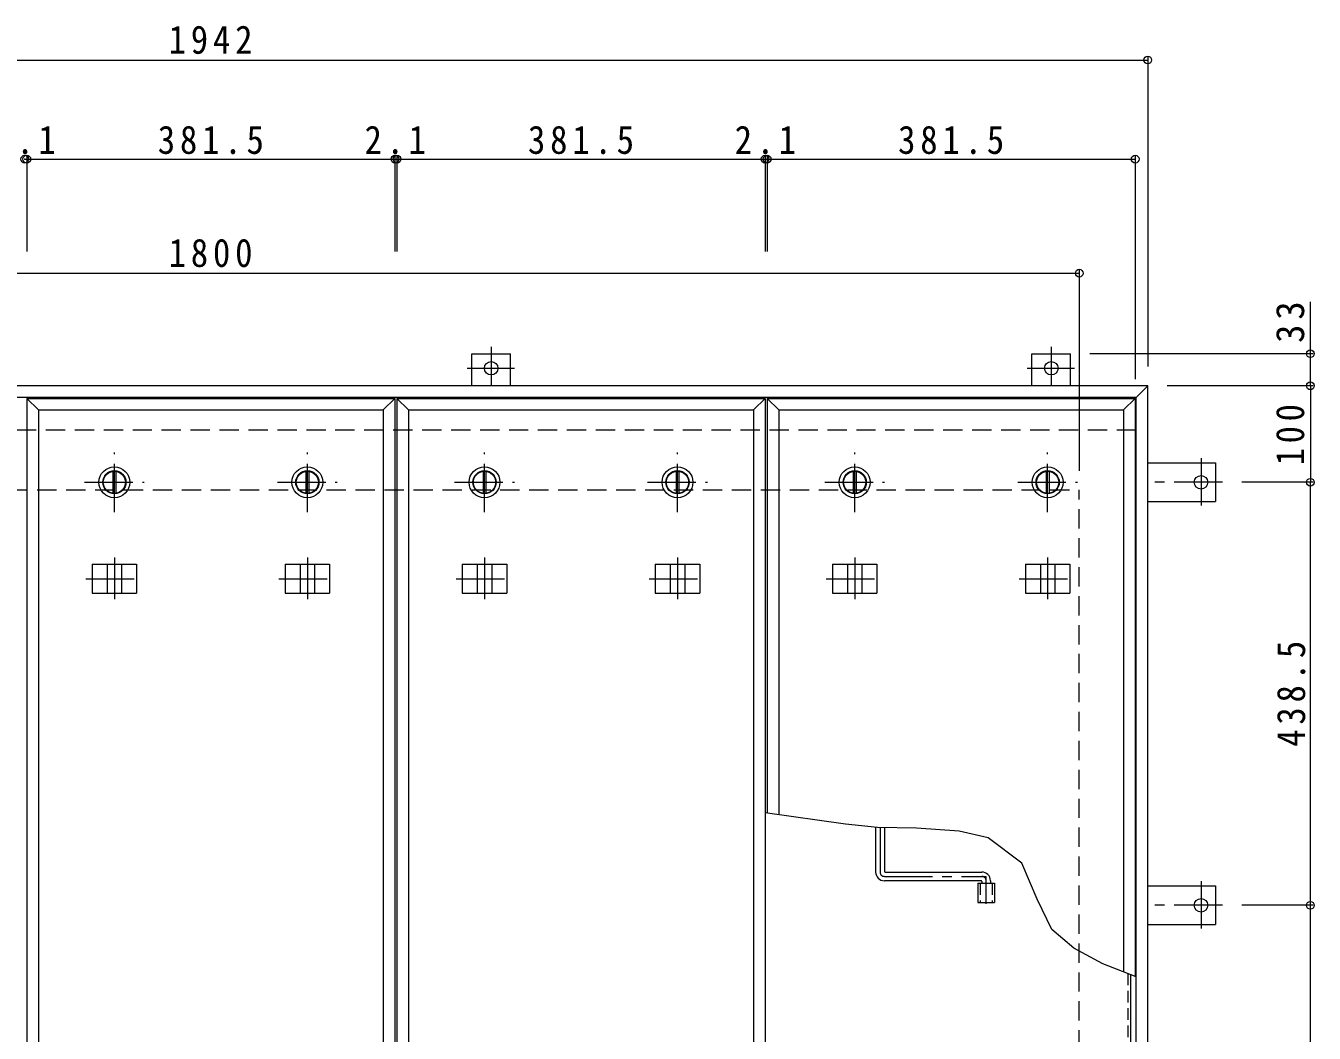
# Model space of a CAD drawing. Units: millimetres at full size, sheet at 1:10. Extents: x -2686 to 2781, y -1962 to 1908.
# Drawn here: x -1603 to -268, y 689 to 1733 of the extents above; entities that cross this region are included whole.
import ezdxf

# ---------------------------------------------------------------- set-up
doc = ezdxf.new("R2010")
doc.units = ezdxf.units.MM
doc.header["$LTSCALE"] = 10
doc.header["$PDMODE"] = 32
doc.header["$PDSIZE"] = 8
for name, pattern in [('CHAIN1', [8, 5, -1, 1, -1]), ('DASHED1', [1.8, 1.2, -0.6]), ('DASHED2', [3, 2, -1])]:
    doc.linetypes.add(name, pattern=pattern)
for name, color, linetype, lineweight in [('0-1_躯体', 2, 'DASHED2', 9), ('0-2_仕上', 4, 'Continuous', 9), ('0-3_建具', 4, 'Continuous', 9), ('0-5_寸法', 7, 'DASHED1', 9), ('0-6_ハッチ', 6, 'Continuous', 9), ('0-A', 3, 'CHAIN1', 9), ('0-C', 2, 'Continuous', 9), ('0-E', 3, 'Continuous', 9), ('0-F', 7, 'Continuous', 9)]:
    doc.layers.add(name, color=color, linetype=linetype, lineweight=lineweight)
doc.styles.add('ＭＳ ゴシック', font='')
doc.styles.get('ＭＳ ゴシック').set_extended_font_data('MS Gothic')

msp = doc.modelspace()

# ---------------------------------------------------------------- linework, layer by layer
at = {"layer": '0-1_躯体'}
for p, q in [((-452.35, 1313.8), (-2370.35, 1313.8)), ((-2311.35, 1251.8), (-511.35, 1251.8)), ((-511.35, -48.2), (-511.35, 1251.8))]:
    msp.add_line(p, q, dxfattribs=at)
at = {"layer": '0-2_仕上'}
for p, q in [((-1602.1, 1346.8), (-1602.1, -143.2)), ((-1220.6, 1346.8), (-1220.6, -143.2)), ((-1218.47, 1346.8), (-1218.47, -143.2)), ((-836.97, 1346.8), (-836.97, -143.2)), ((-834.85, 1346.8), (-834.85, 916.76)), ((-453.35, 1346.8), (-453.35, 747.57)), ((-1590.1, 1334.8), (-1590.1, -131.2)), ((-1232.6, 1334.8), (-1232.6, -131.2)), ((-1206.47, 1334.8), (-1206.47, -131.2)), ((-848.97, 1334.8), (-848.97, -131.2)), ((-822.85, 1334.8), (-822.85, 915.1)), ((-465.35, 1334.8), (-465.35, 752.22))]:
    msp.add_line(p, q, dxfattribs=at)
at = {"layer": '0-2_仕上', "color": 3}
for p, q in [((-616.5, 844.3), (-616.5, 824.3)), ((-616.5, 844.3), (-599.2, 844.3)), ((-599.2, 844.3), (-599.2, 824.3)), ((-616.5, 824.3), (-599.2, 824.3))]:
    msp.add_line(p, q, dxfattribs=at)
at = {"layer": '0-2_仕上', "color": 3, "linetype": 'DASHED1'}
for p, q in [((-614.2, 844.3), (-614.2, 824.3)), ((-601.5, 844.3), (-601.5, 824.3))]:
    msp.add_line(p, q, dxfattribs=at)
at = {"layer": '0-2_仕上'}
for points in [[(-1590.1, 1334.8), (-1602.1, 1346.8), (-1220.6, 1346.8)], [(-1590.1, 1334.8), (-1232.6, 1334.8), (-1220.6, 1346.8)], [(-1206.47, 1334.8), (-1218.47, 1346.8), (-836.97, 1346.8)], [(-1206.47, 1334.8), (-848.97, 1334.8), (-836.97, 1346.8)], [(-822.85, 1334.8), (-834.85, 1346.8), (-453.35, 1346.8)], [(-822.85, 1334.8), (-465.35, 1334.8), (-453.35, 1346.8)]]:
    msp.add_lwpolyline(points, dxfattribs=at)
at = {"layer": '0-3_建具', "color": 2}
for p, q in [((-440.35, 1359.8), (-2382.35, 1359.8)), ((-440.35, 1359.8), (-452.35, 1347.8)), ((-440.35, -156.2), (-440.35, 1359.8)), ((-452.35, 1347.8), (-2370.35, 1347.8)), ((-452.35, -144.2), (-452.35, 1347.8))]:
    msp.add_line(p, q, dxfattribs=at)
at = {"layer": '0-3_建具', "linetype": 'CHAIN1'}
for p, q in [((-1511.35, 1181.92), (-1511.35, 1138.68)), ((-1311.35, 1181.92), (-1311.35, 1138.68)), ((-1127.72, 1181.92), (-1127.72, 1138.68)), ((-927.72, 1181.92), (-927.72, 1138.68)), ((-744.1, 1181.92), (-744.1, 1138.68)), ((-544.1, 1181.92), (-544.1, 1138.68)), ((-1540.76, 1159.8), (-1481.94, 1159.8)), ((-1340.76, 1159.8), (-1281.94, 1159.8)), ((-1157.13, 1159.8), (-1098.31, 1159.8)), ((-957.13, 1159.8), (-898.31, 1159.8)), ((-773.51, 1159.8), (-714.69, 1159.8)), ((-573.51, 1159.8), (-514.69, 1159.8))]:
    msp.add_line(p, q, dxfattribs=at)
at = {"layer": '0-3_建具'}
for p, q in [((-1534.44, 1174.8), (-1534.44, 1144.8)), ((-1534.44, 1174.8), (-1488.26, 1174.8)), ((-1518.85, 1174.8), (-1518.85, 1144.8)), ((-1503.85, 1174.8), (-1503.85, 1144.8)), ((-1488.26, 1174.8), (-1488.26, 1144.8)), ((-1334.44, 1174.8), (-1334.44, 1144.8)), ((-1334.44, 1174.8), (-1288.26, 1174.8)), ((-1318.85, 1174.8), (-1318.85, 1144.8)), ((-1303.85, 1174.8), (-1303.85, 1144.8)), ((-1288.26, 1174.8), (-1288.26, 1144.8)), ((-1150.81, 1174.8), (-1150.81, 1144.8)), ((-1150.81, 1174.8), (-1104.63, 1174.8)), ((-1135.22, 1174.8), (-1135.22, 1144.8)), ((-1120.22, 1174.8), (-1120.22, 1144.8)), ((-1104.63, 1174.8), (-1104.63, 1144.8)), ((-950.81, 1174.8), (-950.81, 1144.8)), ((-950.81, 1174.8), (-904.63, 1174.8)), ((-935.22, 1174.8), (-935.22, 1144.8)), ((-920.22, 1174.8), (-920.22, 1144.8)), ((-904.63, 1174.8), (-904.63, 1144.8)), ((-767.19, 1174.8), (-767.19, 1144.8)), ((-767.19, 1174.8), (-721.01, 1174.8)), ((-751.6, 1174.8), (-751.6, 1144.8)), ((-736.6, 1174.8), (-736.6, 1144.8)), ((-721.01, 1174.8), (-721.01, 1144.8)), ((-567.19, 1174.8), (-567.19, 1144.8)), ((-567.19, 1174.8), (-521.01, 1174.8)), ((-551.6, 1174.8), (-551.6, 1144.8)), ((-536.6, 1174.8), (-536.6, 1144.8)), ((-521.01, 1174.8), (-521.01, 1144.8)), ((-1534.44, 1144.8), (-1488.26, 1144.8)), ((-1334.44, 1144.8), (-1288.26, 1144.8)), ((-1150.81, 1144.8), (-1104.63, 1144.8)), ((-950.81, 1144.8), (-904.63, 1144.8)), ((-767.19, 1144.8), (-721.01, 1144.8)), ((-567.19, 1144.8), (-521.01, 1144.8))]:
    msp.add_line(p, q, dxfattribs=at)
at = {"layer": '0-5_寸法', "linetype": 'Continuous'}
msp.add_line((-271.83, 1393), (-271.83, 1446.76), dxfattribs=at)
msp.add_lwpolyline([(-452.35, 747.18), (-486.89, 760.56), (-517.12, 776.98), (-539.69, 796.22), (-555.05, 827.67), (-570.86, 865.13), (-605.83, 891.35), (-635.79, 898.01), (-679.91, 901.34), (-720.29, 901.76), (-753.58, 905.5), (-836.97, 917.05)], dxfattribs=at)
at = {"layer": '0-6_ハッチ'}
for p, q in [((-722.35, 901.99), (-722.35, 855.8)), ((-713.35, 901.69), (-713.35, 856.8)), ((-712.35, 855.8), (-612.35, 855.8)), ((-613.35, 846.8), (-713.35, 846.8)), ((-612.35, 845.8), (-612.35, 844.3)), ((-603.35, 846.8), (-603.35, 844.3))]:
    msp.add_line(p, q, dxfattribs=at)
at = {"layer": '0-6_ハッチ', "linetype": 'CHAIN1'}
for p, q in [((-717.85, 901.73), (-717.85, 855.81)), ((-713.34, 851.3), (-607.85, 851.3)), ((-607.85, 822.92), (-607.85, 851.3))]:
    msp.add_line(p, q, dxfattribs=at)
at = {"layer": '0-6_ハッチ'}
for centre, radius, start, end in [((-713.35, 855.8), 9, 180, 270), ((-712.35, 856.8), 1, 180, 270), ((-612.35, 846.8), 9, 0, 90), ((-613.35, 845.8), 1, 0, 90)]:
    msp.add_arc(centre, radius, start, end, dxfattribs=at)
at = {"layer": '0-6_ハッチ', "linetype": 'CHAIN1'}
for centre, radius, start, end in [((-713.34, 855.81), 4.51, 180, 270), ((-612.35, 846.8), 4.5, 360, 89.70431)]:
    msp.add_arc(centre, radius, start, end, dxfattribs=at)
at = {"layer": '0-A', "linetype": 'DASHED1'}
msp.add_line((-461.05, 750.55), (-461.05, -98.5), dxfattribs=at)
at = {"layer": '0-A', "linetype": 'Continuous'}
msp.add_line((-457.85, -101.7), (-457.85, 749.31), dxfattribs=at)
at = {"layer": '0-C', "linetype": 'CHAIN1'}
for p, q in [((-1511.35, 1228.8), (-1511.35, 1290.8)), ((-1311.35, 1228.8), (-1311.35, 1290.8)), ((-1127.72, 1228.8), (-1127.72, 1290.8)), ((-927.72, 1228.8), (-927.72, 1290.8)), ((-744.1, 1228.8), (-744.1, 1290.8)), ((-544.1, 1228.8), (-544.1, 1290.8)), ((-1542.35, 1259.8), (-1480.35, 1259.8)), ((-1342.35, 1259.8), (-1280.35, 1259.8)), ((-1158.72, 1259.8), (-1096.72, 1259.8)), ((-958.72, 1259.8), (-896.72, 1259.8)), ((-775.1, 1259.8), (-713.1, 1259.8)), ((-575.1, 1259.8), (-513.1, 1259.8))]:
    msp.add_line(p, q, dxfattribs=at)
at = {"layer": '0-C'}
for p, q in [((-1512.85, 1271.2), (-1512.85, 1248.4)), ((-1509.85, 1271.2), (-1509.85, 1248.4)), ((-1312.85, 1271.2), (-1312.85, 1248.4)), ((-1309.85, 1271.2), (-1309.85, 1248.4)), ((-1129.22, 1271.2), (-1129.22, 1248.4)), ((-1126.22, 1271.2), (-1126.22, 1248.4)), ((-929.22, 1271.2), (-929.22, 1248.4)), ((-926.22, 1271.2), (-926.22, 1248.4)), ((-745.6, 1271.2), (-745.6, 1248.4)), ((-742.6, 1271.2), (-742.6, 1248.4)), ((-545.6, 1271.2), (-545.6, 1248.4)), ((-542.6, 1271.2), (-542.6, 1248.4))]:
    msp.add_line(p, q, dxfattribs=at)
for centre, radius in [((-1511.35, 1259.8), 16), ((-1511.35, 1259.8), 12), ((-1511.35, 1259.8), 11.5), ((-1311.35, 1259.8), 16), ((-1311.35, 1259.8), 12), ((-1311.35, 1259.8), 11.5), ((-1127.72, 1259.8), 16), ((-1127.72, 1259.8), 12), ((-1127.72, 1259.8), 11.5), ((-927.72, 1259.8), 16), ((-927.72, 1259.8), 12), ((-927.72, 1259.8), 11.5), ((-744.1, 1259.8), 16), ((-744.1, 1259.8), 12), ((-744.1, 1259.8), 11.5), ((-544.1, 1259.8), 16), ((-544.1, 1259.8), 12), ((-544.1, 1259.8), 11.5)]:
    msp.add_circle(centre, radius, dxfattribs=at)
at = {"layer": '0-E'}
for p, q in [((-1140.85, 1359.8), (-1140.85, 1393)), ((-1140.85, 1393), (-1100.85, 1393)), ((-1100.85, 1359.8), (-1100.85, 1393)), ((-560.35, 1393), (-520.35, 1393)), ((-560.35, 1359.8), (-560.35, 1393)), ((-520.35, 1359.8), (-520.35, 1393)), ((-440.35, 1279.8), (-370.15, 1279.8)), ((-370.15, 1279.8), (-370.15, 1239.8)), ((-440.35, 1239.8), (-370.15, 1239.8)), ((-440.35, 841.3), (-370.15, 841.3)), ((-370.15, 841.3), (-370.15, 801.3)), ((-440.35, 801.3), (-370.15, 801.3))]:
    msp.add_line(p, q, dxfattribs=at)
at = {"layer": '0-E', "linetype": 'CHAIN1'}
for p, q in [((-1120.85, 1400.16), (-1120.85, 1360)), ((-540.35, 1400.16), (-540.35, 1360)), ((-1145.69, 1378), (-1096.8, 1378)), ((-565.19, 1378), (-516.3, 1378)), ((-385.15, 1284.64), (-385.15, 1235.75)), ((-362.99, 1259.8), (-440.35, 1259.8)), ((-385.15, 846.14), (-385.15, 797.25)), ((-362.99, 821.3), (-440.35, 821.3))]:
    msp.add_line(p, q, dxfattribs=at)
at = {"layer": '0-E'}
for centre in [(-1120.85, 1378), (-540.35, 1378), (-385.15, 1259.8), (-385.15, 821.3)]:
    msp.add_circle(centre, 7, dxfattribs=at)
at = {"layer": '0-F'}
for p, q in [((-2382.35, 1697.51), (-440.35, 1697.51)), ((-440.35, 1700.51), (-440.35, 1379.8)), ((-1604.22, 1594.72), (-1602.1, 1594.72)), ((-1602.1, 1597.72), (-1602.1, 1499.04)), ((-1602.1, 1594.72), (-1220.6, 1594.72)), ((-1220.6, 1597.72), (-1220.6, 1499.04)), ((-1220.6, 1594.72), (-1218.47, 1594.72)), ((-1218.47, 1597.72), (-1218.47, 1499.04)), ((-1218.47, 1594.72), (-836.97, 1594.72)), ((-836.97, 1597.72), (-836.97, 1499.04)), ((-836.97, 1594.72), (-834.85, 1594.72)), ((-834.85, 1597.72), (-834.85, 1499.04)), ((-834.85, 1594.72), (-453.35, 1594.72)), ((-453.35, 1597.72), (-453.35, 1366.8)), ((-2311.35, 1476.52), (-511.35, 1476.52)), ((-511.35, 1479.52), (-511.35, 1271.8)), ((-268.83, 1393), (-500.35, 1393)), ((-271.83, 1359.8), (-271.83, 1393)), ((-268.83, 1359.8), (-420.35, 1359.8)), ((-271.83, 1359.8), (-271.83, 1259.8)), ((-268.83, 1259.8), (-342.99, 1259.8)), ((-271.83, 821.3), (-271.83, 1259.8)), ((-268.83, 821.3), (-342.99, 821.3)), ((-271.83, 382.3), (-271.83, 821.3))]:
    msp.add_line(p, q, dxfattribs=at)
for p in [(-440.35, 1697.51), (-1604.22, 1594.72), (-1602.1, 1594.72), (-1220.6, 1594.72), (-1218.47, 1594.72), (-836.97, 1594.72), (-834.85, 1594.72), (-453.35, 1594.72), (-511.35, 1476.52), (-271.83, 1393), (-271.83, 1359.8), (-271.83, 1259.8), (-271.83, 821.3)]:
    msp.add_point(p, dxfattribs=at)

# ---------------------------------------------------------------- texts
at = {"layer": '0-F', "color": 2, "char_height": 29.33, "attachment_point": 7, "style": 'ＭＳ ゴシック'}
for s, insert in [('\\T1.28;\\W0.9;1942', (-1455.1, 1703.51)), ('\\T1.27;\\W0.9;2.1', (-1635.66, 1599.72)), ('\\T1.28;\\W0.9;381.5', (-1466.35, 1599.72)), ('\\T1.27;\\W0.9;2.1', (-1252.04, 1599.72)), ('\\T1.28;\\W0.9;381.5', (-1082.72, 1599.72)), ('\\T1.27;\\W0.9;2.1', (-868.41, 1599.72)), ('\\T1.28;\\W0.9;381.5', (-699.1, 1599.72)), ('\\T1.28;\\W0.9;1800', (-1455.1, 1482.52))]:
    msp.add_mtext(s, dxfattribs=dict(at, insert=insert))
at = {"layer": '0-F', "color": 2, "char_height": 29.33, "attachment_point": 7, "rotation": 90, "style": 'ＭＳ ゴシック'}
for s, insert in [('\\T1.27;\\W0.95;33', (-277.83, 1404.26)), ('\\T1.27;\\W0.9;100', (-277.83, 1277.3)), ('\\T1.28;\\W0.9;438.5', (-276.83, 985.55))]:
    msp.add_mtext(s, dxfattribs=dict(at, insert=insert))

doc.saveas('drawing.dxf')
